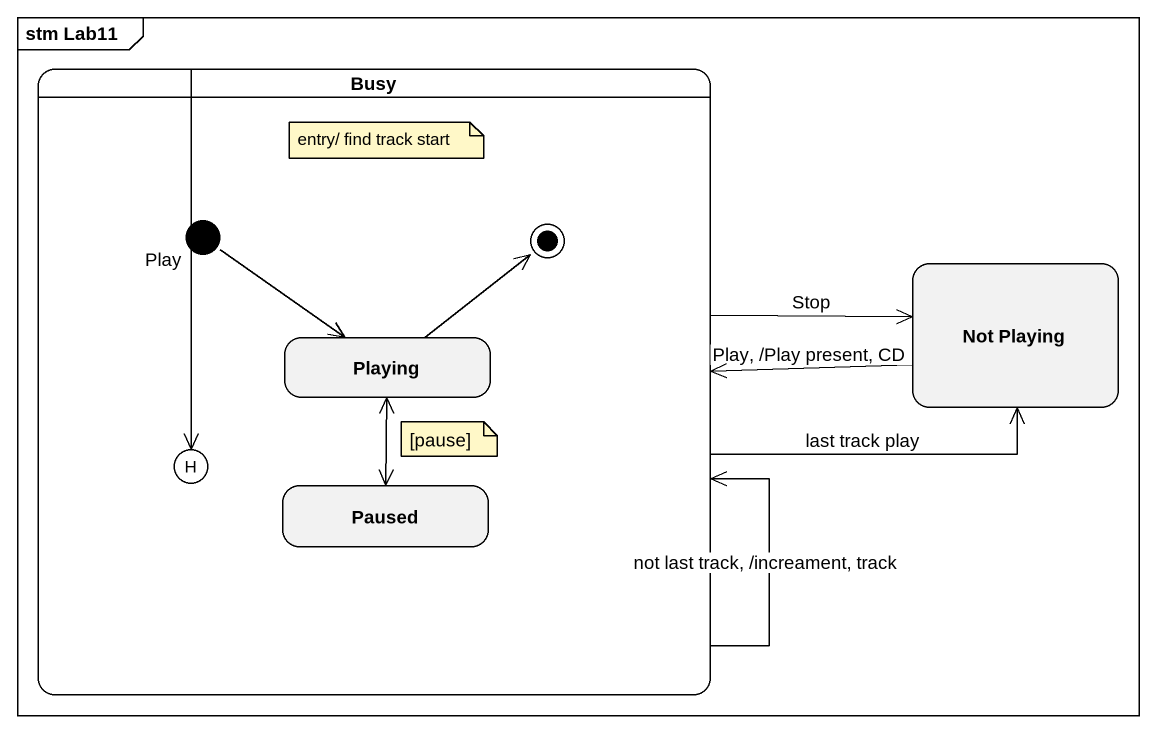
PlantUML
@startuml
mainframe stm Lab11
hide empty description
state Busy {
  state Playing
  state history1 <<history>>
  state Paused
  [*] --> Playing
  Playing -up-> [*]
}
state "Not Playing" as Not_Playing
Busy --> Busy : not last track, /increament, track
Busy -right-> Not_Playing : Stop
Busy -right-> Not_Playing : last track play
Busy -left-> history1 : Play
Not_Playing -left-> Busy : Play, /Play present, CD
Playing --> Paused
Paused -up-> Playing
note as N1
  entry/ find track start
end note
note as N2
  [pause]
end note
@enduml
